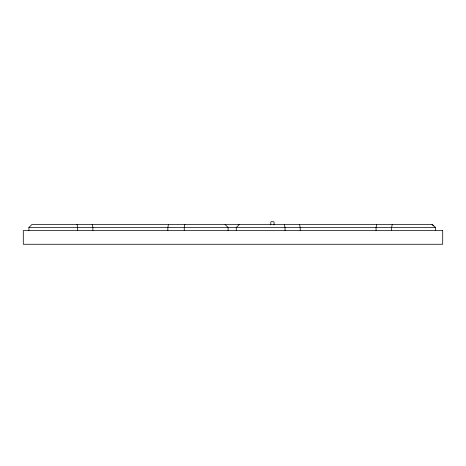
<?xml version="1.0" encoding="UTF-8"?>
<svg xmlns="http://www.w3.org/2000/svg" width="466" height="466" viewBox="0 0 466 466"><rect width="100%" height="100%" fill="white"/><g stroke="black" fill="none" stroke-linecap="round" stroke-linejoin="round"><path stroke-width="0.7" d="M168.442 224.484L167.824 227.507L167.824 230.524M184.862 224.484L184.251 227.507L184.251 230.524M376.703 224.484L376.056 227.507L376.056 230.524M392.25 224.484L391.603 227.507L391.603 230.524M28.921 230.524L28.921 227.507L31.944 224.484L432.419 224.484L435.436 227.507L435.436 230.524M239.297 224.484L236.274 227.507L236.274 230.524M28.921 227.507L435.436 227.507M431.982 224.484L433.497 225.993M225.061 224.484L228.084 227.507L228.084 230.524M299.551 224.484L300.215 227.507L300.215 230.524M284.377 224.484L285.035 227.507L285.035 230.524M92.198 224.484L92.862 227.507L92.862 230.524M77.024 224.484L77.682 227.507L77.682 230.524M274.072 224.897L274.072 222.125L273.682 221.734L271.165 221.734L270.775 222.125L270.775 224.897M442.7 230.524L23.3 230.524L23.3 244.266L442.7 244.266L442.7 230.524"/></g></svg>
